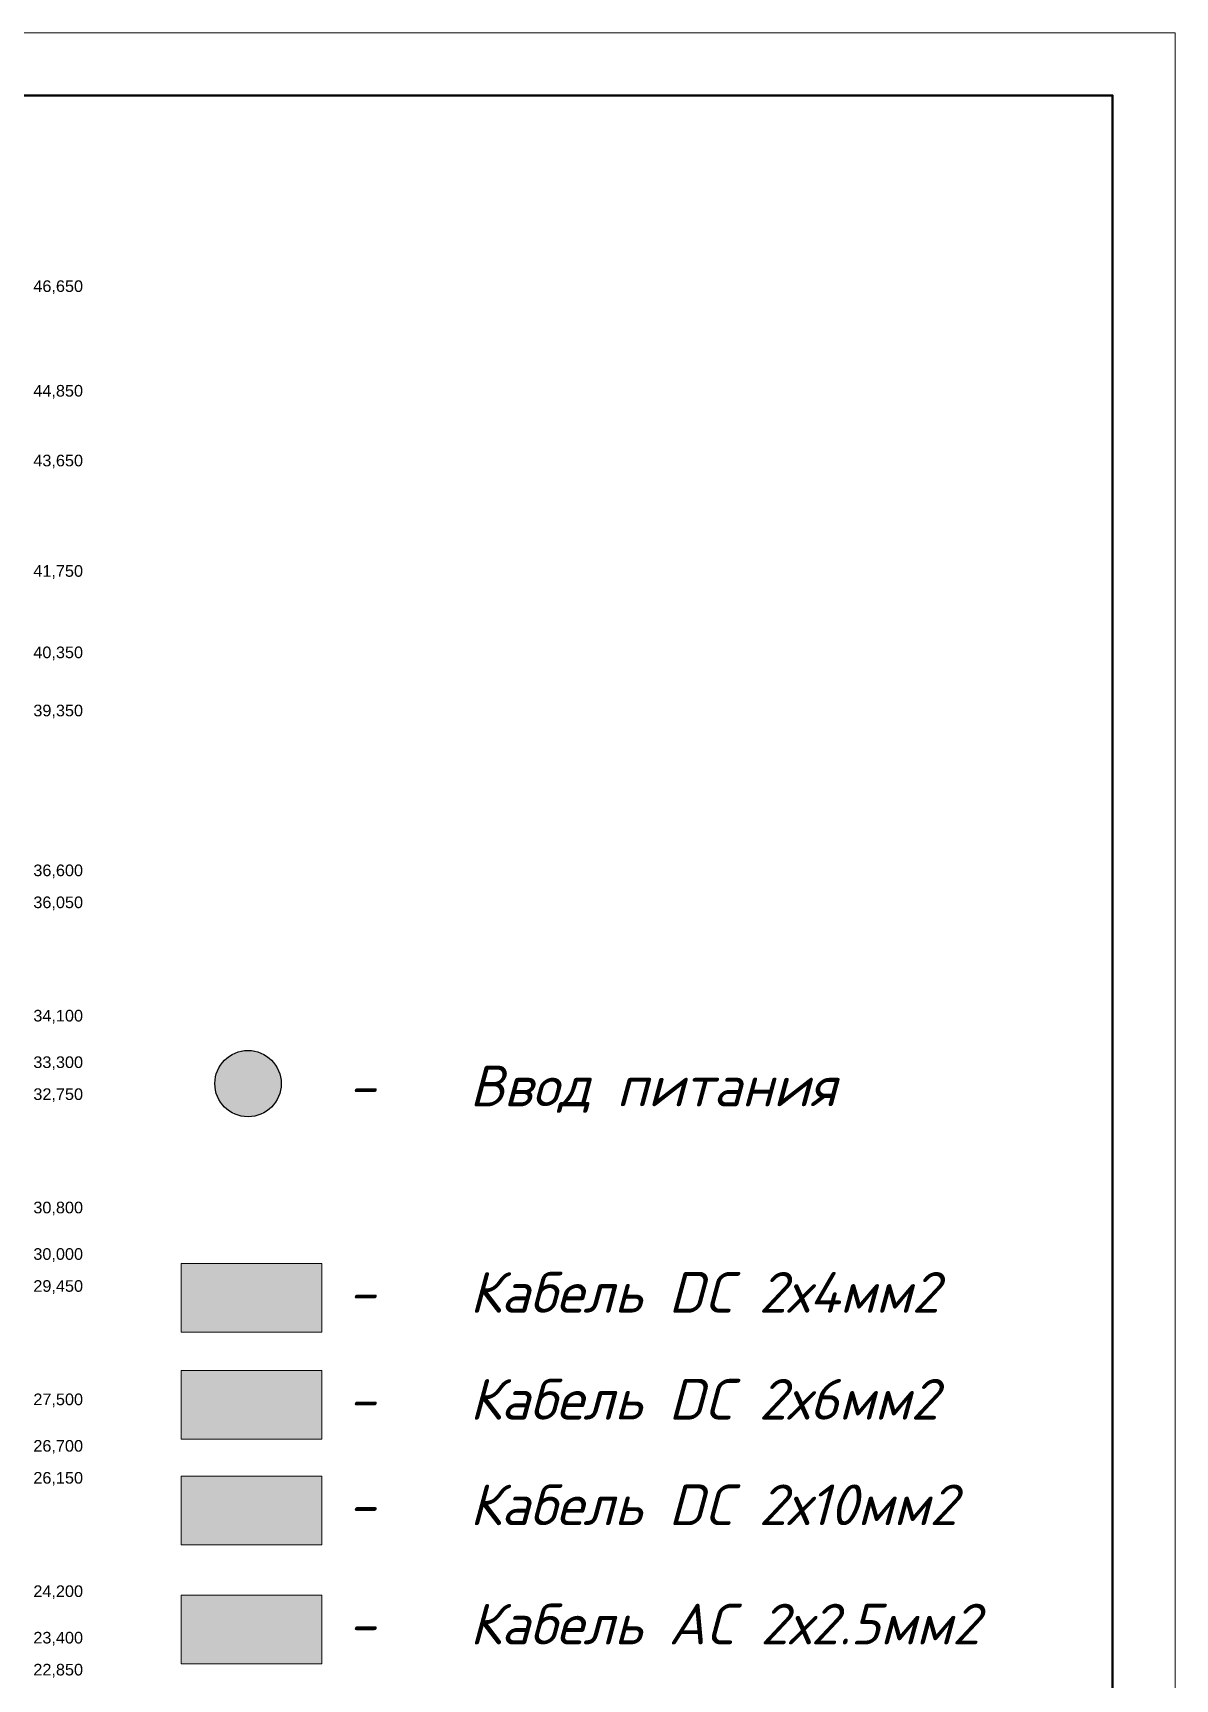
# Model space of a CAD drawing. Header units: millimetres. Extents: x 1499747 to 4230374, y -28481 to 441852.
# Drawn here: x 2755211 to 2774859, y 182134 to 210452 of the extents above; entities that cross this region are included whole.
import ezdxf
from ezdxf.enums import TextEntityAlignment as Align
from ezdxf.xclip import XClip

# ---------------------------------------------------------------- set-up
doc = ezdxf.new("R2010")
doc.units = ezdxf.units.MM
doc.header["$MEASUREMENT"] = 0
doc.header["$XCLIPFRAME"] = 0
for name, color, linetype, lineweight in [('1 Фасад_42_Размер - Общий_Ном._пера__1_Ном._пера__7', 7, 'Continuous', 18), ('Light', 90, 'Continuous', 50), ('Кабель 2x4mm', 200, 'Continuous', 30), ('Кабель 2х6 mm', 150, 'Continuous', 30)]:
    doc.layers.add(name, color=color, linetype=linetype, lineweight=lineweight)
doc.layers.add('_заливка', color=7, linetype='Continuous')
doc.styles.add('СГЕНЕРИР_СТИЛЬ_2', font='arial.ttf')
doc.styles.add('СПДС', font='isocpeur.ttf', dxfattribs={"width": 0.9})
doc.styles.add('Текст', font='isocpeui.ttf')

# ---------------------------------------------------------------- blocks, each defined once
blk = doc.blocks.new('Чертеж_5_42', base_point=(1557140, 9891))
at = {"layer": '1 Фасад_42_Размер - Общий_Ном._пера__1_Ном._пера__7', "color": 252, "linetype": 'Continuous', "true_color": 0x939598, "char_height": 200, "attachment_point": 7, "style": 'СГЕНЕРИР_СТИЛЬ_2'}
for s, insert in [('\\A1;{\\pql;\\fArial|b0|i0|c204|p0;\\W1.000000;46,650}', (1561497, 56566)), ('\\A1;{\\pql;\\fArial|b0|i0|c204|p0;\\W1.000000;44,850}', (1561497, 54766)), ('\\A1;{\\pql;\\fArial|b0|i0|c204|p0;\\W1.000000;44,850}', (1561497, 54766)), ('\\A1;{\\pql;\\fArial|b0|i0|c204|p0;\\W1.000000;43,650}', (1561497, 53566)), ('\\A1;{\\pql;\\fArial|b0|i0|c204|p0;\\W1.000000;41,750}', (1561497, 51666)), ('\\A1;{\\pql;\\fArial|b0|i0|c204|p0;\\W1.000000;40,350}', (1561497, 50266)), ('\\A1;{\\pql;\\fArial|b0|i0|c204|p0;\\W1.000000;39,350}', (1561497, 49266)), ('\\A1;{\\pql;\\fArial|b0|i0|c204|p0;\\W1.000000;36,600}', (1561497, 46516)), ('\\A1;{\\pql;\\fArial|b0|i0|c204|p0;\\W1.000000;36,050}', (1561497, 45966)), ('\\A1;{\\pql;\\fArial|b0|i0|c204|p0;\\W1.000000;34,100}', (1561497, 44016)), ('\\A1;{\\pql;\\fArial|b0|i0|c204|p0;\\W1.000000;33,300}', (1561497, 43216)), ('\\A1;{\\pql;\\fArial|b0|i0|c204|p0;\\W1.000000;32,750}', (1561497, 42666)), ('\\A1;{\\pql;\\fArial|b0|i0|c204|p0;\\W1.000000;30,800}', (1561497, 40716)), ('\\A1;{\\pql;\\fArial|b0|i0|c204|p0;\\W1.000000;30,000}', (1561497, 39916)), ('\\A1;{\\pql;\\fArial|b0|i0|c204|p0;\\W1.000000;29,450}', (1561497, 39366)), ('\\A1;{\\pql;\\fArial|b0|i0|c204|p0;\\W1.000000;27,500}', (1561497, 37416)), ('\\A1;{\\pql;\\fArial|b0|i0|c204|p0;\\W1.000000;26,700}', (1561497, 36616)), ('\\A1;{\\pql;\\fArial|b0|i0|c204|p0;\\W1.000000;26,150}', (1561497, 36066)), ('\\A1;{\\pql;\\fArial|b0|i0|c204|p0;\\W1.000000;24,200}', (1561497, 34116)), ('\\A1;{\\pql;\\fArial|b0|i0|c204|p0;\\W1.000000;23,400}', (1561497, 33316)), ('\\A1;{\\pql;\\fArial|b0|i0|c204|p0;\\W1.000000;22,850}', (1561497, 32766))]:
    blk.add_mtext(s, dxfattribs=dict(at, insert=insert))
blk = doc.blocks.new('*U32')
at = {"lineweight": 0}
blk.add_lwpolyline([(-415, -5), (5, -5), (5, 292), (-415, 292)], close=True, dxfattribs=at)
at = {"color": 0, "linetype": 'Continuous', "lineweight": 50}
blk.add_lwpolyline([(-395, 287), (0, 287), (0, 0), (-395, 0)], close=True, dxfattribs=at)
at = {"style": 'СПДС'}
for tag, p in [('ШИФР_ПРОЕКТА_ЛИСТ2', (-65, 7.5)), ('ЛИСТ_второй', (-5, 5))]:
    blk.add_attdef(tag, text='', height=2.5, dxfattribs=at).set_placement(p, align=Align.MIDDLE_CENTER)

msp = doc.modelspace()

# ---------------------------------------------------------------- block references
at = {"layer": 'Кабель 2х6 mm', "lineweight": 35}
ref = msp.add_blockref('Чертеж_5_42', (2750861.57013, 159284.39347), dxfattribs=at)
XClip(ref).set_block_clipping_path([(1496000, -1299.0576434789), (1580000, 60181.6414690267)])

# ---------------------------------------------------------------- next in the draw order: hatches: boundary and pattern name
at = {"layer": '_заливка', "lineweight": 30, "true_color": 0x93278f}
h = msp.add_hatch(dxfattribs=at)
h.set_pattern_fill('ANGLE', color=217, scale=2.033409)
h.set_pattern_definition([(0, (442152.29937, 14073.3081), (0, 0.55918746165), [0.40668179029, -0.15250567136]), (90, (442152.29937, 14073.3081), (-0.55918746165, 3e-17), [0.40668179029, -0.15250567136])])
h.paths.add_polyline_path([(2757760.02841, 189283.13187), (2757760.02841, 188101.10621), (2760181.25434, 188101.10621), (2760181.25434, 189283.13187)])
at = {"layer": '_заливка', "lineweight": 30, "true_color": 0x105689}
h = msp.add_hatch(dxfattribs=at)
h.set_pattern_fill('ANGLE', color=146, scale=2.033409)
h.set_pattern_definition([(0, (442152.29937, 12233.7635), (0, 0.55918746165), [0.40668179029, -0.15250567136]), (90, (442152.29937, 12233.7635), (-0.55918746165, 3e-17), [0.40668179029, -0.15250567136])])
h.paths.add_polyline_path([(2757760.02841, 187443.58723), (2757760.02841, 186261.56157), (2760181.25434, 186261.56157), (2760181.25434, 187443.58723)])
at = {"layer": '_заливка', "lineweight": 30, "true_color": 0xed1f24}
h = msp.add_hatch(dxfattribs=at)
h.set_pattern_fill('ANGLE', color=240, scale=2.033409)
h.set_pattern_definition([(0, (442152.29937, 10417.9542), (0, 0.55918746165), [0.40668179029, -0.15250567136]), (90, (442152.29937, 10417.9542), (-0.55918746165, 3e-17), [0.40668179029, -0.15250567136])])
h.paths.add_polyline_path([(2757760.02841, 185627.77794), (2757760.02841, 184445.75227), (2760181.25434, 184445.75227), (2760181.25434, 185627.77794)])
at = {"layer": '_заливка', "lineweight": 30, "true_color": 0xf26722}
h = msp.add_hatch(dxfattribs=at)
h.set_pattern_fill('ANGLE', color=30, scale=2.033409)
h.set_pattern_definition([(0, (442152.29937, 8366.8011), (0, 0.55918746165), [0.40668179029, -0.15250567136]), (90, (442152.29937, 8366.8011), (-0.55918746165, 3e-17), [0.40668179029, -0.15250567136])])
h.paths.add_polyline_path([(2757760.02841, 183576.62486), (2757760.02841, 182394.59919), (2760181.25434, 182394.59919), (2760181.25434, 183576.62486)])
at = {"layer": 'Кабель 2x4mm', "lineweight": 30, "true_color": 0xcd2027}
h = msp.add_hatch(color=242, dxfattribs=at)
h.dxf.hatch_style = 1
h.paths.add_polyline_path([(2759482.32223, 192377.90728, 1), (2758340.4633, 192377.90728, 1)])

# ---------------------------------------------------------------- next in the draw order: linework, layer by layer
at = {"layer": 'Light', "color": 18, "lineweight": 20, "true_color": 0x000000}
for points in [[(2757760.02841, 189283.13187), (2760181.25434, 189283.13187), (2760181.25434, 188101.10621), (2757760.02841, 188101.10621)], [(2757760.02841, 187443.58723), (2760181.25434, 187443.58723), (2760181.25434, 186261.56157), (2757760.02841, 186261.56157)], [(2757760.02841, 185627.77794), (2760181.25434, 185627.77794), (2760181.25434, 184445.75227), (2757760.02841, 184445.75227)], [(2757760.02841, 183576.62486), (2760181.25434, 183576.62486), (2760181.25434, 182394.59919), (2757760.02841, 182394.59919)]]:
    msp.add_lwpolyline(points, close=True, dxfattribs=at)
at = {"layer": 'Кабель 2x4mm', "color": 242, "lineweight": 30, "true_color": 0xcd2027}
msp.add_circle((2758911.39277, 192377.90728), 570.92946, dxfattribs=at)

# ---------------------------------------------------------------- next in the draw order: block references
at = {"lineweight": 0, "xscale": 215.0767254341117, "yscale": 215.0767254341117, "zscale": 215.0767254341117}
msp.add_blockref('*U32', (2773783.62273, 147650.01313), dxfattribs=at)

# ---------------------------------------------------------------- next in the draw order: texts
at = {"color": 18, "lineweight": 50, "true_color": 0x000000, "char_height": 700, "width": 12874.2351114, "attachment_point": 1, "style": 'Текст'}
for s, insert in [('\\pxi-3,l4,t4;-^IВвод питания', (2759924.74248, 192687.16791)), ('\\pxi-3,l4,t4;-^IКабель DC 2х4мм2', (2759924.74248, 189137.57506)), ('\\pxi-3,l4,t4;-^IКабель DC 2х6мм2', (2759924.74248, 187298.03042)), ('\\pxi-3,l4,t4;-^IКабель DC 2х10мм2', (2759924.74248, 185482.22113)), ('\\pxi-3,l4,t4;-^IКабель АC 2х2.5мм2', (2759924.74248, 183431.06805))]:
    msp.add_mtext(s, dxfattribs=dict(at, insert=insert))

doc.saveas('drawing.dxf')
